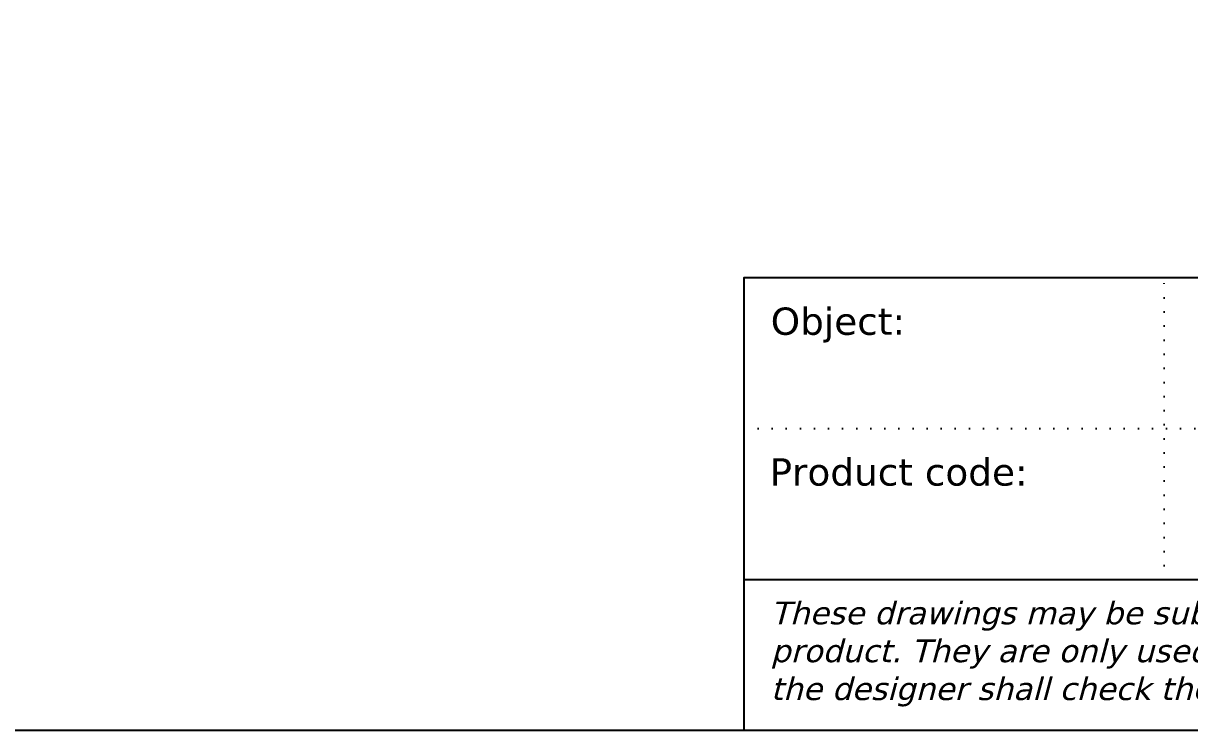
# Model space of a CAD drawing. Header units: inches. Extents: x 111849 to 113968, y -11137 to -9484.
# Drawn here: x 113366.8 to 113623.6, y -11137.1 to -10981.4 of the extents above; entities that cross this region are included whole.
import ezdxf

# ---------------------------------------------------------------- set-up
doc = ezdxf.new("R2010")
doc.units = ezdxf.units.IN
doc.linetypes.add('ACAD_ISO07W100', pattern=[3, 0, -3])
doc.layers.add('_RB_text', color=7, linetype='Continuous')
doc.styles.add('textstyle24', font='')
doc.styles.add('textstyle25', font='')
doc.styles.add('textstyle28', font='')
doc.styles.get('textstyle24').set_extended_font_data('Verdana')
doc.styles.get('textstyle25').set_extended_font_data('Verdana')
doc.styles.get('textstyle28').set_extended_font_data('Verdana')

msp = doc.modelspace()

# ---------------------------------------------------------------- linework, layer by layer
msp.add_lwpolyline([(112477.24, -10338.77), (113967.82, -10338.77), (113967.82, -11137.05), (112477.24, -11137.05)], close=True)
at = {"layer": '_RB_text'}
for p, q in [((113525.51, -11037.34), (113967.82, -11037.34)), ((113525.51, -11103.82), (113967.82, -11103.82))]:
    msp.add_line(p, q, dxfattribs=at)
at = {"layer": '_RB_text', "linetype": 'ACAD_ISO07W100'}
for p, q in [((113618.01, -11103.82), (113618.01, -11037.34)), ((113525.51, -11070.58), (113858.89, -11070.58))]:
    msp.add_line(p, q, dxfattribs=at)
at = {"layer": '_RB_text'}
msp.add_lwpolyline([(113967.82, -11137.05), (113525.51, -11137.05), (113525.51, -11037.34), (113967.82, -11037.34)], dxfattribs=at)

# ---------------------------------------------------------------- texts
at = {"layer": '_RB_text', "attachment_point": 1}
for s, insert, char_height, width, style in [('\\pxql;Object:', (113531.37, -11043.96), 6, 311.4004, 'textstyle24'), ('\\pxql;Product code:', (113531.11, -11077.13), 6, 311.4004, 'textstyle25'), ('\\pxa0.25,sa0.54583;{\\fVerdana|b0|i1|c0|p34;These drawings may be subject to production variations or tolerances therefore, may not faithfully represent the real product. They are only used to provide the designer with the support for the representation of the element. The user or the designer shall check the validity of the data at each use.}', (113531.38, -11108.65), 5, 421.3738, 'textstyle28')]:
    msp.add_mtext(s, dxfattribs=dict(at, insert=insert, char_height=char_height, width=width, style=style))

doc.saveas('drawing.dxf')
